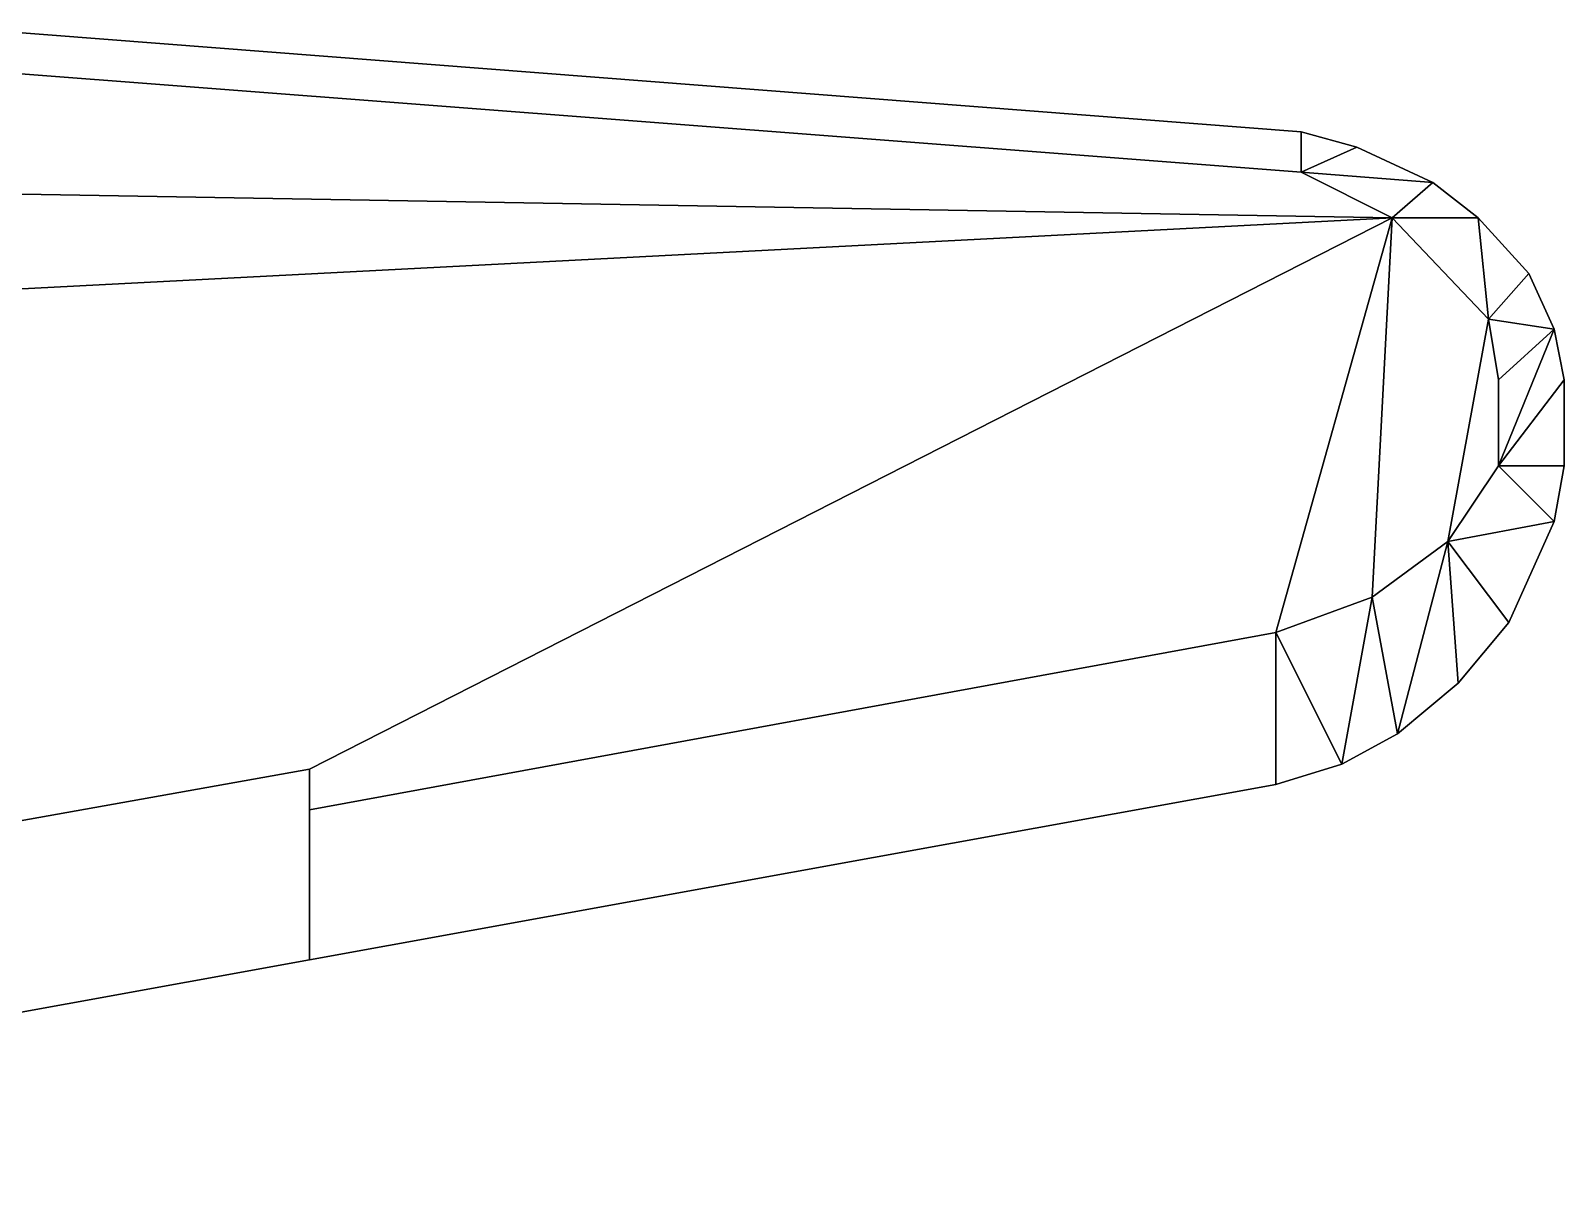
# Model space of a CAD drawing. Header units: millimetres. Extents: x -5.2 to 5.2, y -4.1 to 20.
# Drawn here: x 2.219 to 5.25, y 0.065 to 2.34 of the extents above; entities that cross this region are included whole.
import ezdxf

# ---------------------------------------------------------------- set-up
doc = ezdxf.new("R2010")
doc.units = ezdxf.units.MM
doc.header["$MEASUREMENT"] = 0
doc.layers.add('w2', color=1, linetype='Continuous')

msp = doc.modelspace()

# ---------------------------------------------------------------- linework, layer by layer
at = {"layer": 'w2'}
for points in [[(2.13, 2.26, -0.5716), (4.73, 2.06, -0.2074), (4.73, 2.14, -0.1606), (2.15, 2.34, -0.4712)], [(2.15, 2.34, -0.4712), (4.73, 2.14, -0.1606), (4.73, 2.06, -0.0966), (2.13, 2.26, -0.3129)], [(2.01, 2.02, -0.5884), (4.91, 1.97, -0.1822), (4.73, 2.06, -0.2074), (2.13, 2.26, -0.5716)], [(2.13, 2.26, -0.3129), (4.73, 2.06, -0.0966), (4.91, 1.97, -0.0816), (2.01, 1.82, -0.3228)], [(4.73, 2.14, -0.1606), (4.84, 2.11, -0.1473), (4.73, 2.06, -0.0966)], [(4.73, 2.06, -0.2074), (4.73, 2.06, -0.2074), (4.84, 2.11, -0.1473), (4.73, 2.14, -0.1606)], [(4.73, 2.06, -0.2074), (4.73, 2.06, -0.2074), (4.99, 2.04, -0.1293), (4.84, 2.11, -0.1473)], [(4.84, 2.11, -0.1473), (4.99, 2.04, -0.1293), (4.73, 2.06, -0.0966)], [(4.91, 1.97, -0.1822), (4.91, 1.97, -0.1822), (4.99, 2.04, -0.1293), (4.73, 2.06, -0.2074)], [(4.73, 2.06, -0.0966), (4.99, 2.04, -0.1293), (4.91, 1.97, -0.0816)], [(4.99, 2.04, -0.1293), (5.08, 1.97, -0.1184), (4.91, 1.97, -0.0816)], [(4.91, 1.97, -0.1822), (4.91, 1.97, -0.1822), (5.08, 1.97, -0.1184), (4.99, 2.04, -0.1293)], [(0.36, 0.45, -0.8196), (2.77, 0.88, -0.482), (4.91, 1.97, -0.1822), (2.01, 2.02, -0.5884)], [(2.01, 1.82, -0.3228), (4.91, 1.97, -0.0816), (2.77, 0.88, -0.2596), (0.36, 0.45, -0.4601)], [(2.77, 0.8, -0.482), (4.68, 1.15, -0.2144), (4.91, 1.97, -0.1822), (2.77, 0.88, -0.482)], [(2.77, 0.88, -0.2596), (4.91, 1.97, -0.0816), (4.68, 1.15, -0.1008), (2.77, 0.8, -0.2596)], [(4.68, 1.15, -0.2144), (4.87, 1.22, -0.1878), (4.91, 1.97, -0.1822)], [(4.91, 1.97, -0.0816), (4.87, 1.22, -0.085), (4.68, 1.15, -0.1008), (4.91, 1.97, -0.0816)], [(4.87, 1.22, -0.1878), (5.02, 1.33, -0.1668), (5.1, 1.77, -0.1556), (4.91, 1.97, -0.1822)], [(5.1, 1.77, -0.0658), (5.02, 1.33, -0.0725), (4.87, 1.22, -0.085), (4.91, 1.97, -0.0816)], [(5.08, 1.97, -0.1184), (5.1, 1.77, -0.0658), (4.91, 1.97, -0.0816)], [(4.91, 1.97, -0.1822), (4.91, 1.97, -0.1822), (5.1, 1.77, -0.1556), (5.08, 1.97, -0.1184)], [(5.08, 1.97, -0.1184), (5.08, 1.97, -0.1184), (5.1, 1.77, -0.1556), (5.18, 1.86, -0.1064)], [(5.18, 1.86, -0.1064), (5.1, 1.77, -0.0658), (5.08, 1.97, -0.1184)], [(5.23, 1.75, -0.1004), (5.1, 1.77, -0.0658), (5.18, 1.86, -0.1064)], [(5.18, 1.86, -0.1064), (5.18, 1.86, -0.1064), (5.1, 1.77, -0.1556), (5.23, 1.75, -0.1004)], [(5.02, 1.33, -0.1668), (5.12, 1.48, -0.1528), (5.12, 1.65, -0.1528), (5.1, 1.77, -0.1556)], [(5.12, 1.65, -0.0642), (5.12, 1.48, -0.0642), (5.02, 1.33, -0.0725), (5.1, 1.77, -0.0658)], [(5.23, 1.75, -0.1004), (5.12, 1.65, -0.0642), (5.1, 1.77, -0.0658)], [(5.1, 1.77, -0.1556), (5.1, 1.77, -0.1556), (5.12, 1.65, -0.1528), (5.23, 1.75, -0.1004)], [(5.12, 1.48, -0.1528), (5.12, 1.48, -0.1528), (5.25, 1.65, -0.098), (5.23, 1.75, -0.1004)], [(5.23, 1.75, -0.1004), (5.25, 1.65, -0.098), (5.12, 1.48, -0.0642)], [(5.12, 1.65, -0.1528), (5.12, 1.65, -0.1528), (5.12, 1.48, -0.1528), (5.23, 1.75, -0.1004)], [(5.23, 1.75, -0.1004), (5.12, 1.48, -0.0642), (5.12, 1.65, -0.0642)], [(5.12, 1.48, -0.1528), (5.12, 1.48, -0.1528), (5.25, 1.48, -0.098), (5.25, 1.65, -0.098)], [(5.25, 1.65, -0.098), (5.25, 1.48, -0.098), (5.12, 1.48, -0.0642)], [(5.02, 1.33, -0.1668), (5.02, 1.33, -0.1668), (5.23, 1.37, -0.1004), (5.12, 1.48, -0.1528)], [(5.12, 1.48, -0.0642), (5.23, 1.37, -0.1004), (5.02, 1.33, -0.0725)], [(5.25, 1.48, -0.098), (5.23, 1.37, -0.1004), (5.12, 1.48, -0.0642)], [(5.12, 1.48, -0.1528), (5.12, 1.48, -0.1528), (5.23, 1.37, -0.1004), (5.25, 1.48, -0.098)], [(5.14, 1.17, -0.1112), (5.14, 1.17, -0.1112), (5.23, 1.37, -0.1004), (5.02, 1.33, -0.1668)], [(5.02, 1.33, -0.0725), (5.23, 1.37, -0.1004), (5.14, 1.17, -0.1112)], [(4.92, 0.95, -0.1377), (4.92, 0.95, -0.1377), (5.02, 1.33, -0.1668), (4.87, 1.22, -0.1878)], [(4.87, 1.22, -0.085), (5.02, 1.33, -0.0725), (4.92, 0.95, -0.1377)], [(4.92, 0.95, -0.1377), (4.92, 0.95, -0.1377), (5.04, 1.05, -0.1232), (5.02, 1.33, -0.1668)], [(5.02, 1.33, -0.0725), (5.04, 1.05, -0.1232), (4.92, 0.95, -0.1377)], [(5.04, 1.05, -0.1232), (5.04, 1.05, -0.1232), (5.14, 1.17, -0.1112), (5.02, 1.33, -0.1668)], [(5.02, 1.33, -0.0725), (5.14, 1.17, -0.1112), (5.04, 1.05, -0.1232)], [(4.81, 0.89, -0.1509), (4.68, 1.15, -0.1008), (4.87, 1.22, -0.085)], [(4.87, 1.22, -0.1878), (4.87, 1.22, -0.1878), (4.68, 1.15, -0.2144), (4.81, 0.89, -0.1509)], [(4.81, 0.89, -0.1509), (4.87, 1.22, -0.085), (4.92, 0.95, -0.1377)], [(4.92, 0.95, -0.1377), (4.92, 0.95, -0.1377), (4.87, 1.22, -0.1878), (4.81, 0.89, -0.1509)], [(2.77, 0.5031, -0.3965), (4.68, 0.85, -0.1666), (4.68, 1.15, -0.2144), (2.77, 0.8, -0.482)], [(2.77, 0.8, -0.2596), (4.68, 1.15, -0.1008), (4.68, 0.85, -0.1666), (2.77, 0.5031, -0.3965)], [(4.81, 0.89, -0.1509), (4.68, 0.85, -0.1666), (4.68, 1.15, -0.1008)], [(4.68, 1.15, -0.2144), (4.68, 1.15, -0.2144), (4.68, 0.85, -0.1666), (4.81, 0.89, -0.1509)], [(0.36, 0.0654, -0.6867), (2.77, 0.5031, -0.3965), (2.77, 0.88, -0.482), (0.36, 0.45, -0.8196)], [(0.36, 0.45, -0.4601), (2.77, 0.88, -0.2596), (2.77, 0.5031, -0.3965), (0.36, 0.0654, -0.6867)], [(2.77, 0.88, -0.2596), (2.77, 0.8, -0.2596), (2.77, 0.8, -0.2596), (2.77, 0.5031, -0.3965)], [(2.77, 0.5031, -0.3965), (2.77, 0.8, -0.482), (2.77, 0.8, -0.482), (2.77, 0.88, -0.482)]]:
    msp.add_3dface(points, dxfattribs=at)

doc.saveas('drawing.dxf')
